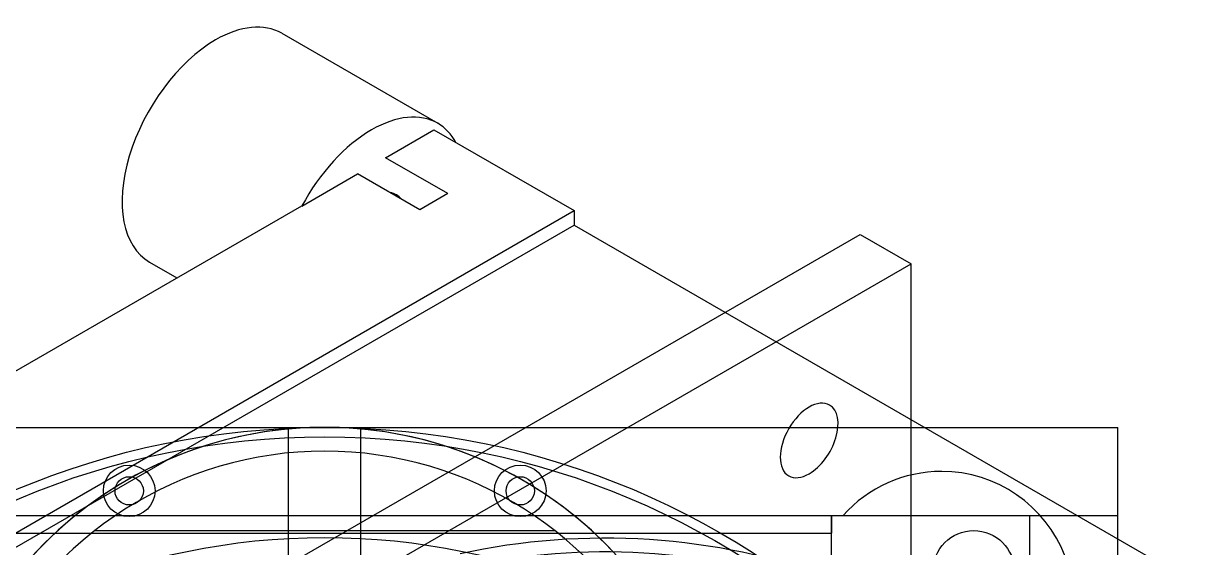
# Model space of a CAD drawing. Header units: millimetres. Extents: x 177.6 to 242.2, y 112.8 to 184.4.
# Drawn here: x 200.97 to 235.75, y 168.64 to 184.36 of the extents above; entities that cross this region are included whole.
import ezdxf

# ---------------------------------------------------------------- set-up
doc = ezdxf.new("R2010")
doc.units = ezdxf.units.MM
for name, color, linetype in [('V_08_Bay_Housing_Az_Retainer_Ring_1', 7, 'CONTINUOUS'), ('V_08_Bay_Housing_Bay_Lid_1', 7, 'CONTINUOUS'), ('V_08_Bay_Housing_El_Housing_Backplate_0', 7, 'CONTINUOUS'), ('V_08_Bay_Housing_El_Housing_Backplate_1', 7, 'CONTINUOUS'), ('V_08_Bay_Housing_El_Housing_Backplate_2', 7, 'CONTINUOUS'), ('V_08_Bay_Housing_El_Housing_Backplate_3', 7, 'CONTINUOUS'), ('V_08_Bay_Housing_El_Servo_Housing_0', 7, 'CONTINUOUS'), ('V_08_Bay_Housing_El_Servo_Housing_1', 7, 'CONTINUOUS'), ('V_08_Bay_Housing_El_Servo_Housing_2', 7, 'CONTINUOUS'), ('V_08_Bay_Housing_El_Servo_Housing_3', 7, 'CONTINUOUS'), ('V_08_Bay_Housing_Electronics_Bay_1', 7, 'CONTINUOUS'), ('V_08_Bay_Housing_Electronics_Bay_3', 7, 'CONTINUOUS')]:
    doc.layers.add(name, color=color, linetype=linetype)

msp = doc.modelspace()

# ---------------------------------------------------------------- linework, layer by layer
at = {"layer": 'V_08_Bay_Housing_Az_Retainer_Ring_1'}
for centre, radius in [((210, 148.5), 23.75), ((210, 148.5), 23.467), ((204.146, 170.348), 0.773), ((215.854, 170.348), 0.773), ((204.146, 170.348), 0.424), ((215.854, 170.348), 0.424), ((210, 148.5), 20.451)]:
    msp.add_circle(centre, radius, dxfattribs=at)
at = {"layer": 'V_08_Bay_Housing_Bay_Lid_1'}
msp.add_arc((210, 160.375), 11.875, 0, 180, dxfattribs=at)
at = {"layer": 'V_08_Bay_Housing_El_Housing_Backplate_0'}
for p, q in [((208.92, 124.75), (208.92, 172.25)), ((208.92, 172.25), (211.08, 172.25)), ((211.08, 124.75), (211.08, 172.25))]:
    msp.add_line(p, q, dxfattribs=at)
at = {"layer": 'V_08_Bay_Housing_El_Housing_Backplate_1'}
for p, q in [((208.92, 124.75), (208.92, 172.25)), ((208.92, 172.25), (211.08, 172.25)), ((211.08, 124.75), (211.08, 172.25))]:
    msp.add_line(p, q, dxfattribs=at)
at = {"layer": 'V_08_Bay_Housing_El_Housing_Backplate_2'}
for p in [(186.25, 172.25), (233.75, 124.75)]:
    msp.add_line(p, (233.75, 172.25), dxfattribs=at)
msp.add_circle((229.432, 167.932), 1.223, dxfattribs=at)
at = {"layer": 'V_08_Bay_Housing_El_Housing_Backplate_3'}
for p, q in [((192.443, 158.637), (226.03, 178.028)), ((226.03, 178.028), (227.557, 177.147)), ((193.97, 157.755), (227.557, 177.147)), ((227.557, 138.363), (227.557, 177.147))]:
    msp.add_line(p, q, dxfattribs=at)
for start_param, end_param in [(0, -3.141593), (-2.356194, 0), (-3.141593, -2.356194)]:
    msp.add_ellipse((224.504, 171.858), major_axis=(0.612, 1.06), ratio=0.57735, start_param=start_param, end_param=end_param, dxfattribs=at)
at = {"layer": 'V_08_Bay_Housing_El_Servo_Housing_0'}
for p, q in [((225.174, 169.611), (233.75, 169.611)), ((225.174, 169.611), (225.174, 169.083)), ((233.75, 127.389), (233.75, 169.611)), ((198.785, 169.083), (225.174, 169.083))]:
    msp.add_line(p, q, dxfattribs=at)
at = {"layer": 'V_08_Bay_Housing_El_Servo_Housing_1'}
for p, q in [((198.785, 169.611), (225.174, 169.611)), ((225.174, 127.389), (225.174, 169.611)), ((225.174, 169.611), (233.75, 169.611)), ((233.75, 127.389), (233.75, 169.611))]:
    msp.add_line(p, q, dxfattribs=at)
at = {"layer": 'V_08_Bay_Housing_El_Servo_Housing_2'}
for p in [(188.889, 169.611), (231.111, 127.389)]:
    msp.add_line(p, (231.111, 169.611), dxfattribs=at)
for start, end in [(90, 138.1897), (-48.1897, 90)]:
    msp.add_arc((228.472, 166.972), 3.958, start, end, dxfattribs=at)
at = {"layer": 'V_08_Bay_Housing_El_Servo_Housing_3'}
for p, q in [((208.714, 184.057), (213.383, 181.361)), ((211.824, 180.33), (213.27, 181.165)), ((213.27, 181.165), (217.464, 178.744)), ((213.685, 179.255), (211.824, 180.33)), ((209.318, 178.883), (210.984, 179.845)), ((212.846, 178.771), (210.984, 179.845)), ((213.685, 179.255), (212.846, 178.771)), ((187.363, 166.213), (209.313, 178.886)), ((209.313, 178.886), (209.318, 178.883)), ((187.608, 161.506), (217.464, 178.744)), ((217.464, 178.744), (217.464, 178.313)), ((187.608, 161.076), (217.464, 178.313)), ((217.464, 178.313), (235.75, 167.755)), ((204.755, 177.201), (205.575, 176.728))]:
    msp.add_line(p, q, dxfattribs=at)
for centre, major_axis, start_param, end_param in [((206.735, 180.629), (-1.979, -3.428), 3.141593, 3.926991), ((206.735, 180.629), (-1.979, -3.428), 3.926991, 0), ((211.404, 177.933), (-1.979, -3.428), 3.141593, 3.926991), ((211.404, 177.933), (-1.979, -3.428), 2.801756, 3.141593), ((211.404, 177.933), (-1.979, -3.428), 3.926991, 4.768059), ((211.404, 177.933), (0.742, 1.286), 0, -6.055697), ((211.404, 177.933), (0.742, 1.286), -0.227488, 0)]:
    msp.add_ellipse(centre, major_axis=major_axis, ratio=0.57735, start_param=start_param, end_param=end_param, dxfattribs=at)
at = {"layer": 'V_08_Bay_Housing_Electronics_Bay_1'}
msp.add_line((203.117, 169.163), (216.883, 169.163), dxfattribs=at)
for radius, start, end in [(11.875, 23.5782, 156.4218), (11.162, 25.1843, 154.8157)]:
    msp.add_arc((210, 160.375), radius, start, end, dxfattribs=at)
at = {"layer": 'V_08_Bay_Housing_Electronics_Bay_3'}
for major_axis, end_param in [((11.875, 0), 1.944678), ((11.162, 0), 1.916645)]:
    msp.add_ellipse((218.397, 162.074), major_axis=major_axis, ratio=0.57735, start_param=0, end_param=end_param, dxfattribs=at)

doc.saveas('drawing.dxf')
